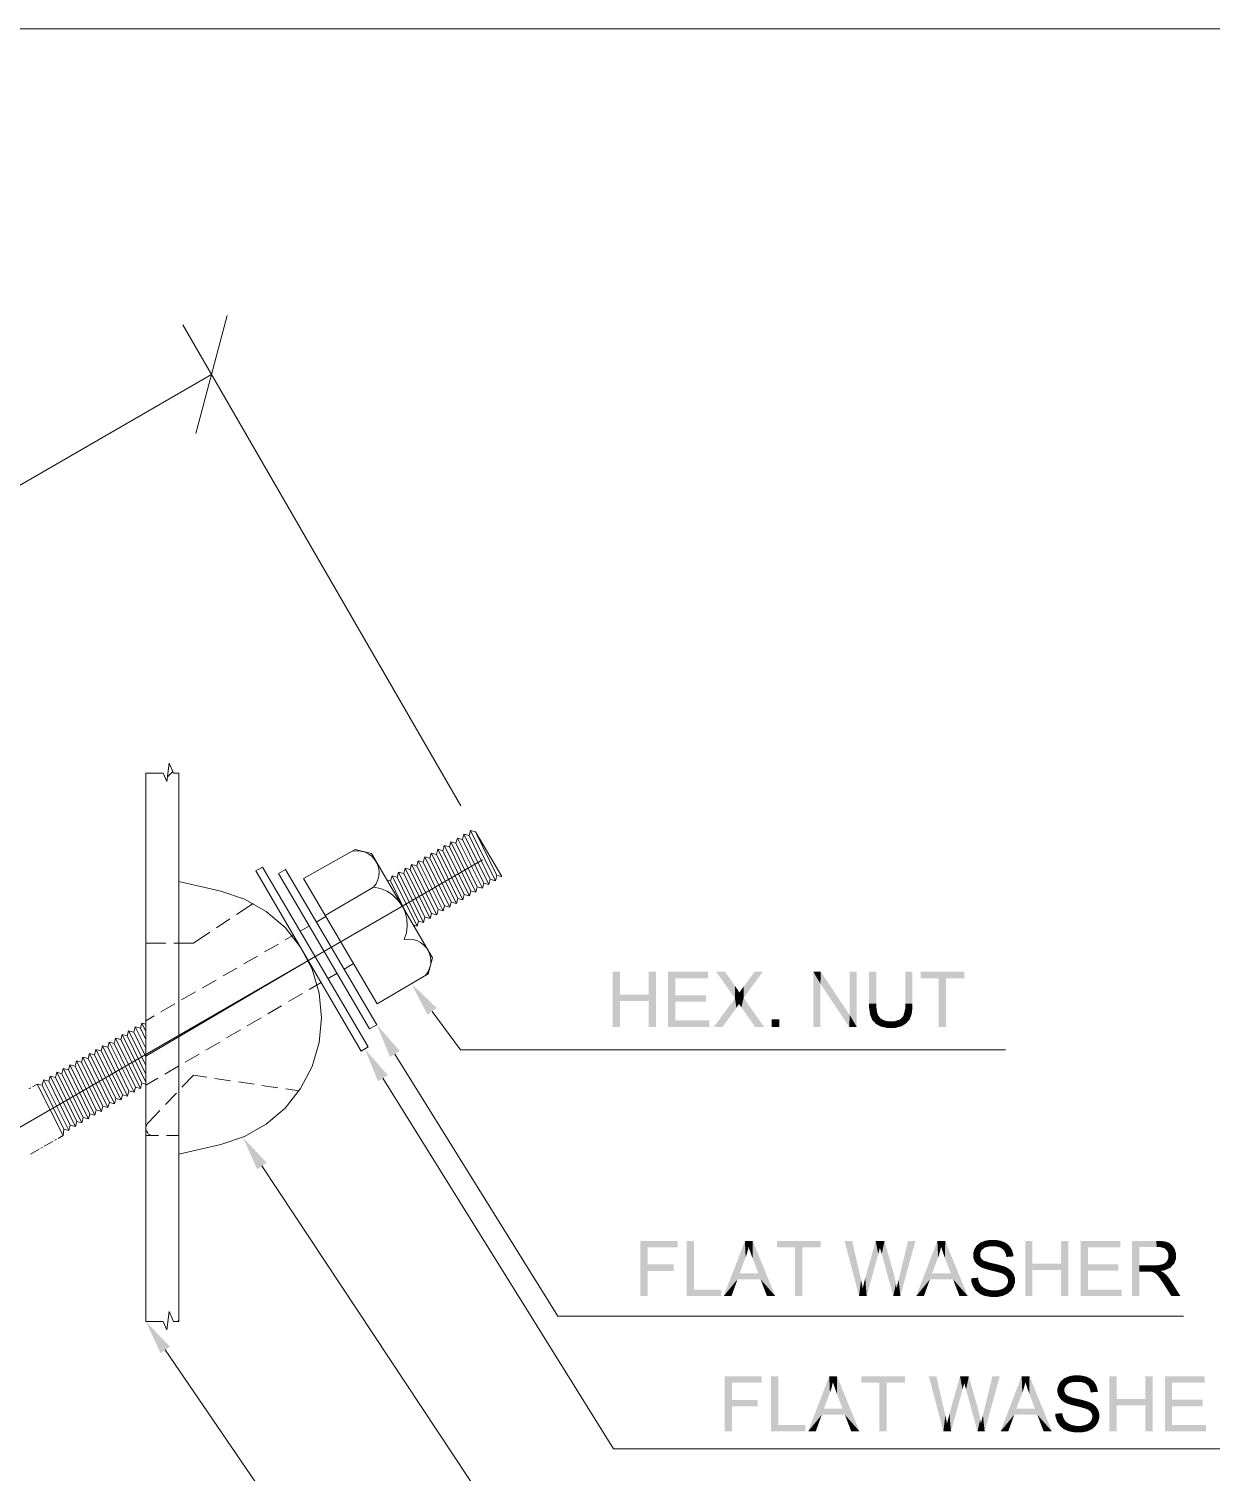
# Model space of a CAD drawing. Header units: millimetres. Extents: x 2 to 579, y 1 to 405.
# Drawn here: x 190.09 to 208.62, y 132.56 to 155.17 of the extents above; entities that cross this region are included whole.
import ezdxf

# ---------------------------------------------------------------- set-up
doc = ezdxf.new("R2010")
doc.units = ezdxf.units.MM
doc.linetypes.add('XKITLINE00', pattern=[0])
doc.layers.add('LinkedObject', color=7, linetype='Continuous', lineweight=0)

# ---------------------------------------------------------------- blocks, each defined once
blk = doc.blocks.new('*A4')
at = {"layer": 'LinkedObject'}
for color, points in [(7, [(199.352, 140.043), (199.238, 139.535), (199.238, 140.399)]), (7, [(199.352, 140.043), (199.238, 140.399), (199.352, 140.399)]), (7, [(199.915, 140.399), (199.801, 140.043), (199.801, 140.399)]), (7, [(199.801, 139.941), (199.801, 140.043), (199.915, 140.399)]), (7, [(199.801, 139.941), (199.915, 140.399), (199.915, 139.535)]), (7, [(200.221, 140.032), (200.107, 139.535), (200.107, 140.399)]), (7, [(200.221, 140.032), (200.107, 140.399), (200.221, 140.297)]), (7, [(200.732, 140.297), (200.107, 140.399), (200.732, 140.399)]), (7, [(200.221, 140.297), (200.107, 140.399), (200.732, 140.297)]), (7, [(200.999, 140.399), (201.155, 139.982), (200.861, 140.399)]), (7, [(201.156, 140.178), (201.155, 139.982), (200.999, 140.399)]), (7, [(201.29, 139.988), (201.292, 140.169), (201.59, 140.399)]), (7, [(201.59, 140.399), (201.292, 140.169), (201.465, 140.399)]), (7, [(202.383, 140.399), (202.493, 140.213), (202.383, 139.535)]), (7, [(202.493, 140.213), (202.383, 140.399), (202.5, 140.399)]), (7, [(202.493, 140.213), (202.5, 140.399), (202.945, 139.535)]), (7, [(202.945, 139.535), (202.5, 140.399), (202.953, 139.72)]), (7, [(203.063, 140.399), (202.953, 139.72), (202.953, 140.399)]), (7, [(203.063, 139.535), (202.953, 139.72), (203.063, 140.399)]), (7, [(203.371, 140.399), (203.257, 139.899), (203.257, 140.399)]), (7, [(203.371, 139.9), (203.257, 139.899), (203.371, 140.399)]), (7, [(203.936, 140.399), (203.822, 139.9), (203.822, 140.399)]), (7, [(203.936, 139.899), (203.822, 139.9), (203.936, 140.399)]), (7, [(204.062, 140.399), (204.346, 140.297), (204.062, 140.297)]), (7, [(204.46, 140.297), (204.346, 140.297), (204.062, 140.399)]), (7, [(204.46, 140.297), (204.062, 140.399), (204.746, 140.399)]), (7, [(204.46, 140.297), (204.746, 140.399), (204.746, 140.297)]), (6, [(196.481, 139.833), (196.336, 139.725), (196.086, 140.212)]), (7, [(201.18, 140.143), (201.155, 139.982), (201.156, 140.178)]), (7, [(201.292, 140.169), (201.29, 139.988), (201.272, 140.143)]), (7, [(202.383, 139.535), (202.493, 140.213), (202.493, 139.535)]), (7, [(204.346, 139.535), (204.46, 140.297), (204.46, 139.535)]), (7, [(204.346, 140.297), (204.46, 140.297), (204.346, 139.535)]), (7, [(199.352, 139.941), (199.238, 139.535), (199.352, 140.043)]), (7, [(199.238, 139.535), (199.352, 139.941), (199.352, 139.535)]), (7, [(199.352, 140.043), (199.801, 139.941), (199.352, 139.941)]), (7, [(199.801, 140.043), (199.801, 139.941), (199.352, 140.043)]), (7, [(199.801, 139.941), (199.915, 139.535), (199.801, 139.535)]), (7, [(200.221, 139.93), (200.107, 139.535), (200.221, 140.032)]), (7, [(200.7, 139.93), (200.221, 140.032), (200.7, 140.032)]), (7, [(200.221, 139.93), (200.221, 140.032), (200.7, 139.93)]), (7, [(201.155, 139.982), (201.178, 139.834), (200.822, 139.535)]), (7, [(201.214, 140.09), (201.155, 139.982), (201.18, 140.143)]), (7, [(201.224, 140.072), (201.155, 139.982), (201.214, 140.09)]), (7, [(201.155, 139.982), (201.224, 140.072), (201.29, 139.988)]), (7, [(201.29, 139.988), (201.219, 139.896), (201.155, 139.982)]), (7, [(201.178, 139.834), (201.155, 139.982), (201.184, 139.843)]), (7, [(201.184, 139.843), (201.155, 139.982), (201.204, 139.874)]), (7, [(201.204, 139.874), (201.155, 139.982), (201.219, 139.896)]), (7, [(201.219, 139.896), (201.29, 139.988), (201.227, 139.882)]), (7, [(201.238, 140.095), (201.29, 139.988), (201.224, 140.072)]), (7, [(201.227, 139.882), (201.29, 139.988), (201.245, 139.856)]), (7, [(201.272, 140.143), (201.29, 139.988), (201.238, 140.095)]), (7, [(201.245, 139.856), (201.29, 139.988), (201.254, 139.842)]), (7, [(201.254, 139.842), (201.29, 139.988), (201.472, 139.535)]), (7, [(201.472, 139.535), (201.29, 139.988), (201.613, 139.535)]), (7, [(200.221, 139.636), (200.107, 139.535), (200.221, 139.93)]), (7, [(200.822, 139.535), (201.178, 139.834), (200.959, 139.535)]), (7, [(202.953, 139.72), (203.063, 139.535), (202.945, 139.535)]), (7, [(203.371, 139.9), (203.257, 139.831), (203.257, 139.899)]), (7, [(203.371, 139.843), (203.257, 139.831), (203.371, 139.9)]), (7, [(203.371, 139.843), (203.29, 139.683), (203.257, 139.831)]), (7, [(203.257, 139.831), (203.29, 139.683), (203.274, 139.722)]), (7, [(203.382, 139.76), (203.29, 139.683), (203.371, 139.843)]), (7, [(203.29, 139.683), (203.382, 139.76), (203.392, 139.734)]), (7, [(203.403, 139.707), (203.29, 139.683), (203.392, 139.734)]), (7, [(203.403, 139.707), (203.4, 139.562), (203.29, 139.683)]), (7, [(203.439, 139.666), (203.4, 139.562), (203.403, 139.707)]), (7, [(203.907, 139.693), (203.769, 139.68), (203.795, 139.708)]), (7, [(203.795, 139.708), (203.936, 139.899), (203.907, 139.693)]), (7, [(203.822, 139.818), (203.936, 139.899), (203.795, 139.708)]), (7, [(203.936, 139.899), (203.822, 139.818), (203.822, 139.9)]), (7, [(203.907, 139.693), (203.936, 139.899), (203.922, 139.731)]), (7, [(203.922, 139.731), (203.936, 139.899), (203.936, 139.834)]), (6, [(195.903, 139.159), (195.75, 139.064), (195.541, 139.57)]), (7, [(200.107, 139.535), (200.221, 139.636), (200.752, 139.535)]), (7, [(200.752, 139.535), (200.221, 139.636), (200.752, 139.636)]), (7, [(201.851, 139.656), (201.73, 139.535), (201.73, 139.656)]), (7, [(201.851, 139.535), (201.73, 139.535), (201.851, 139.656)]), (7, [(203.29, 139.683), (203.4, 139.562), (203.307, 139.643)]), (7, [(203.307, 139.643), (203.4, 139.562), (203.362, 139.583)]), (7, [(203.4, 139.562), (203.439, 139.666), (203.464, 139.652)]), (7, [(203.49, 139.637), (203.4, 139.562), (203.464, 139.652)]), (7, [(203.49, 139.637), (203.599, 139.52), (203.4, 139.562)]), (7, [(203.4, 139.562), (203.599, 139.52), (203.439, 139.541)]), (7, [(203.439, 139.541), (203.599, 139.52), (203.538, 139.52)]), (7, [(203.552, 139.623), (203.599, 139.52), (203.49, 139.637)]), (7, [(203.599, 139.52), (203.552, 139.623), (203.589, 139.623)]), (7, [(203.652, 139.623), (203.599, 139.52), (203.589, 139.623)]), (7, [(203.599, 139.52), (203.652, 139.623), (203.661, 139.52)]), (7, [(203.8, 139.568), (203.652, 139.623), (203.742, 139.651)]), (7, [(203.762, 139.544), (203.652, 139.623), (203.8, 139.568)]), (7, [(203.661, 139.52), (203.652, 139.623), (203.762, 139.544)]), (7, [(203.769, 139.68), (203.839, 139.592), (203.742, 139.651)]), (7, [(203.742, 139.651), (203.839, 139.592), (203.8, 139.568)]), (7, [(203.892, 139.654), (203.769, 139.68), (203.907, 139.693)]), (7, [(203.839, 139.592), (203.769, 139.68), (203.892, 139.654)]), (6, [(195.715, 138.78), (195.562, 138.685), (195.354, 139.191)]), (6, [(193.817, 137.407), (193.667, 137.307), (193.444, 137.807)]), (7, [(199.787, 135.815), (199.673, 135.32), (199.673, 136.184)]), (7, [(199.787, 135.815), (199.673, 136.184), (199.787, 136.083)]), (7, [(200.255, 136.083), (199.673, 136.184), (200.255, 136.184)]), (7, [(199.787, 136.083), (199.673, 136.184), (200.255, 136.083)]), (7, [(200.512, 136.184), (200.398, 135.32), (200.398, 136.184)]), (7, [(200.512, 135.422), (200.398, 135.32), (200.512, 136.184)]), (7, [(201.311, 136.184), (201.322, 135.928), (200.979, 135.32)]), (7, [(201.322, 135.928), (201.311, 136.184), (201.337, 135.969)]), (7, [(201.337, 135.969), (201.311, 136.184), (201.36, 136.052)]), (7, [(201.36, 136.052), (201.311, 136.184), (201.369, 136.094)]), (7, [(201.434, 136.184), (201.369, 136.094), (201.311, 136.184)]), (7, [(201.369, 136.094), (201.434, 136.184), (201.379, 136.058)]), (7, [(201.379, 136.058), (201.434, 136.184), (201.41, 135.969)]), (7, [(201.41, 135.969), (201.434, 136.184), (201.43, 135.914)]), (7, [(201.43, 135.914), (201.434, 136.184), (201.521, 135.676)]), (7, [(201.521, 135.676), (201.434, 136.184), (201.556, 135.582)]), (7, [(201.556, 135.582), (201.434, 136.184), (201.786, 135.32)]), (7, [(201.814, 136.184), (202.098, 136.083), (201.814, 136.083)]), (7, [(202.212, 136.083), (202.098, 136.083), (201.814, 136.184)]), (7, [(202.212, 136.083), (201.814, 136.184), (202.498, 136.184)]), (7, [(202.212, 136.083), (202.498, 136.184), (202.498, 136.083)]), (7, [(202.99, 136.184), (203.099, 135.32), (202.872, 136.184)]), (7, [(203.121, 135.618), (203.099, 135.32), (202.99, 136.184)]), (7, [(203.36, 136.184), (203.4, 135.979), (203.196, 135.601)]), (7, [(203.4, 135.979), (203.36, 136.184), (203.406, 135.999)]), (7, [(203.406, 135.999), (203.36, 136.184), (203.419, 136.05)]), (7, [(203.419, 136.05), (203.36, 136.184), (203.426, 136.08)]), (7, [(203.498, 136.184), (203.426, 136.08), (203.36, 136.184)]), (7, [(203.426, 136.08), (203.498, 136.184), (203.428, 136.071)]), (7, [(203.428, 136.071), (203.498, 136.184), (203.442, 136.02)]), (7, [(203.442, 136.02), (203.498, 136.184), (203.454, 135.979)]), (7, [(203.454, 135.979), (203.498, 136.184), (203.621, 135.747)]), (7, [(203.982, 136.184), (203.732, 135.629), (203.867, 136.184)]), (7, [(203.746, 135.32), (203.732, 135.629), (203.982, 136.184)]), (7, [(204.326, 136.184), (204.338, 135.928), (203.995, 135.32)]), (7, [(204.338, 135.928), (204.326, 136.184), (204.353, 135.969)]), (7, [(204.353, 135.969), (204.326, 136.184), (204.376, 136.052)]), (7, [(204.376, 136.052), (204.326, 136.184), (204.384, 136.094)]), (7, [(204.449, 136.184), (204.384, 136.094), (204.326, 136.184)]), (7, [(204.384, 136.094), (204.449, 136.184), (204.395, 136.058)]), (7, [(204.395, 136.058), (204.449, 136.184), (204.425, 135.969)]), (7, [(204.425, 135.969), (204.449, 136.184), (204.446, 135.914)]), (7, [(204.446, 135.914), (204.449, 136.184), (204.536, 135.676)]), (7, [(204.536, 135.676), (204.449, 136.184), (204.572, 135.582)]), (7, [(204.572, 135.582), (204.449, 136.184), (204.802, 135.32)]), (7, [(204.943, 136.112), (205.045, 136.06), (204.925, 136.083)]), (7, [(204.997, 136.155), (205.045, 136.06), (204.943, 136.112)]), (7, [(205.069, 136.079), (204.997, 136.155), (205.033, 136.17)]), (7, [(205.045, 136.06), (204.997, 136.155), (205.069, 136.079)]), (7, [(205.069, 136.184), (205.144, 136.098), (205.033, 136.17)]), (7, [(205.033, 136.17), (205.144, 136.098), (205.069, 136.079)]), (7, [(205.148, 136.199), (205.144, 136.098), (205.069, 136.184)]), (7, [(205.191, 136.199), (205.144, 136.098), (205.148, 136.199)]), (7, [(205.144, 136.098), (205.191, 136.199), (205.196, 136.098)]), (7, [(205.191, 136.199), (205.246, 136.098), (205.196, 136.098)]), (7, [(205.324, 136.184), (205.191, 136.199), (205.239, 136.199)]), (7, [(205.361, 136.168), (205.191, 136.199), (205.324, 136.184)]), (7, [(205.321, 136.077), (205.191, 136.199), (205.361, 136.168)]), (7, [(205.246, 136.098), (205.191, 136.199), (205.321, 136.077)]), (7, [(205.361, 136.168), (205.346, 136.056), (205.321, 136.077)]), (7, [(205.397, 136.153), (205.346, 136.056), (205.361, 136.168)]), (7, [(205.346, 136.056), (205.397, 136.153), (205.372, 136.035)]), (7, [(205.372, 136.035), (205.397, 136.153), (205.473, 136.077)]), (7, [(205.473, 136.077), (205.397, 136.153), (205.454, 136.107)]), (7, [(205.816, 135.829), (205.702, 135.32), (205.702, 136.184)]), (7, [(205.816, 135.829), (205.702, 136.184), (205.816, 136.184)]), (7, [(206.379, 136.184), (206.265, 135.829), (206.265, 136.184)]), (7, [(206.265, 135.727), (206.265, 135.829), (206.379, 136.184)]), (7, [(206.265, 135.727), (206.379, 136.184), (206.379, 135.32)]), (7, [(206.685, 135.818), (206.571, 135.32), (206.571, 136.184)]), (7, [(206.685, 135.818), (206.571, 136.184), (206.685, 136.083)]), (7, [(207.195, 136.083), (206.571, 136.184), (207.195, 136.184)]), (7, [(206.685, 136.083), (206.571, 136.184), (207.195, 136.083)]), (7, [(207.489, 135.803), (207.375, 135.32), (207.375, 136.184)]), (7, [(207.375, 136.184), (207.489, 136.089), (207.489, 135.803)]), (7, [(207.762, 136.089), (207.375, 136.184), (207.757, 136.184)]), (7, [(207.489, 136.089), (207.375, 136.184), (207.762, 136.089)]), (7, [(207.757, 136.184), (207.81, 136.089), (207.762, 136.089)]), (7, [(207.903, 136.173), (207.757, 136.184), (207.815, 136.184)]), (7, [(207.933, 136.161), (207.757, 136.184), (207.903, 136.173)]), (7, [(207.88, 136.07), (207.757, 136.184), (207.933, 136.161)]), (7, [(207.81, 136.089), (207.757, 136.184), (207.88, 136.07)]), (7, [(207.933, 136.161), (207.903, 136.05), (207.88, 136.07)]), (7, [(207.963, 136.15), (207.903, 136.05), (207.933, 136.161)]), (7, [(207.903, 136.05), (207.963, 136.15), (207.925, 136.03)]), (7, [(207.925, 136.03), (207.963, 136.15), (208.029, 136.079)]), (7, [(208.029, 136.079), (207.963, 136.15), (208.011, 136.108)]), (7, [(200.979, 135.32), (201.322, 135.928), (201.227, 135.676)]), (7, [(202.098, 135.32), (202.212, 136.083), (202.212, 135.32)]), (7, [(202.098, 136.083), (202.212, 136.083), (202.098, 135.32)]), (7, [(203.196, 135.601), (203.4, 135.979), (203.218, 135.32)]), (7, [(203.621, 135.747), (203.635, 135.32), (203.454, 135.979)]), (7, [(203.995, 135.32), (204.338, 135.928), (204.243, 135.676)]), (7, [(204.925, 136.083), (204.888, 135.961), (204.906, 136.055)]), (7, [(205.021, 136.041), (204.888, 135.961), (204.925, 136.083)]), (7, [(204.906, 136.055), (204.888, 135.961), (204.888, 135.994)]), (7, [(204.997, 135.995), (204.888, 135.961), (205.021, 136.041)]), (7, [(204.888, 135.961), (204.997, 135.995), (204.997, 135.968)]), (7, [(204.997, 135.945), (204.888, 135.961), (204.997, 135.968)]), (7, [(204.888, 135.961), (204.997, 135.945), (204.888, 135.931)]), (7, [(204.888, 135.931), (204.997, 135.945), (204.903, 135.877)]), (7, [(204.903, 135.877), (204.997, 135.945), (204.918, 135.853)]), (7, [(204.918, 135.853), (204.997, 135.945), (205.014, 135.907)]), (7, [(205.014, 135.907), (204.979, 135.789), (204.918, 135.853)]), (7, [(204.925, 136.083), (205.045, 136.06), (205.021, 136.041)]), (7, [(205.031, 135.892), (204.979, 135.789), (205.014, 135.907)]), (7, [(204.979, 135.789), (205.031, 135.892), (205.01, 135.773)]), (7, [(205.01, 135.773), (205.031, 135.892), (205.047, 135.877)]), (7, [(205.01, 135.773), (205.047, 135.877), (205.034, 135.76)]), (7, [(205.034, 135.76), (205.047, 135.877), (205.117, 135.733)]), (7, [(205.117, 135.733), (205.047, 135.877), (205.134, 135.846)]), (7, [(205.473, 136.077), (205.402, 135.973), (205.372, 136.035)]), (7, [(205.493, 136.047), (205.402, 135.973), (205.473, 136.077)]), (7, [(205.514, 135.979), (205.402, 135.973), (205.493, 136.047)]), (7, [(205.516, 135.941), (205.402, 135.973), (205.514, 135.979)]), (7, [(205.402, 135.973), (205.516, 135.941), (205.406, 135.932)]), (7, [(207.924, 135.872), (208.005, 135.794), (207.913, 135.854)]), (7, [(207.936, 135.889), (208.005, 135.794), (207.924, 135.872)]), (7, [(208.029, 136.079), (207.947, 135.98), (207.925, 136.03)]), (7, [(207.936, 135.889), (208.065, 135.949), (208.005, 135.794)]), (7, [(207.947, 135.928), (208.065, 135.949), (207.936, 135.889)]), (7, [(208.047, 136.05), (207.947, 135.98), (208.029, 136.079)]), (7, [(208.065, 135.984), (207.947, 135.98), (208.047, 136.05)]), (7, [(208.065, 135.949), (207.947, 135.98), (208.065, 135.984)]), (7, [(207.947, 135.98), (208.065, 135.949), (207.947, 135.949)]), (7, [(208.065, 135.949), (207.947, 135.928), (207.947, 135.949)]), (7, [(208.005, 135.794), (208.065, 135.949), (208.035, 135.825)]), (7, [(208.035, 135.825), (208.065, 135.949), (208.065, 135.903)]), (7, [(199.787, 135.713), (199.673, 135.32), (199.787, 135.815)]), (7, [(199.673, 135.32), (199.787, 135.713), (199.787, 135.32)]), (7, [(200.192, 135.713), (199.787, 135.815), (200.192, 135.815)]), (7, [(199.787, 135.713), (199.787, 135.815), (200.192, 135.713)]), (7, [(201.195, 135.582), (200.979, 135.32), (201.227, 135.676)]), (7, [(201.227, 135.676), (201.556, 135.582), (201.195, 135.582)]), (7, [(201.521, 135.676), (201.556, 135.582), (201.227, 135.676)]), (7, [(203.644, 135.665), (203.635, 135.32), (203.621, 135.747)]), (7, [(203.678, 135.513), (203.635, 135.32), (203.644, 135.665)]), (7, [(204.21, 135.582), (203.995, 135.32), (204.243, 135.676)]), (7, [(204.243, 135.676), (204.572, 135.582), (204.21, 135.582)]), (7, [(204.536, 135.676), (204.572, 135.582), (204.243, 135.676)]), (7, [(204.918, 135.853), (204.979, 135.789), (204.933, 135.829)]), (7, [(205.117, 135.733), (205.134, 135.846), (205.176, 135.719)]), (7, [(205.176, 135.719), (205.134, 135.846), (205.203, 135.83)]), (7, [(205.176, 135.719), (205.203, 135.83), (205.236, 135.704)]), (7, [(205.236, 135.704), (205.203, 135.83), (205.273, 135.814)]), (7, [(205.236, 135.704), (205.273, 135.814), (205.313, 135.683)]), (7, [(205.313, 135.683), (205.273, 135.814), (205.33, 135.677)]), (7, [(205.33, 135.677), (205.273, 135.814), (205.357, 135.666)]), (7, [(205.368, 135.787), (205.357, 135.666), (205.273, 135.814)]), (7, [(205.394, 135.775), (205.357, 135.666), (205.368, 135.787)]), (7, [(205.357, 135.666), (205.394, 135.775), (205.396, 135.641)]), (7, [(205.396, 135.641), (205.394, 135.775), (205.432, 135.758)]), (7, [(205.396, 135.641), (205.432, 135.758), (205.408, 135.626)]), (7, [(205.408, 135.626), (205.432, 135.758), (205.42, 135.61)]), (7, [(205.432, 135.758), (205.506, 135.687), (205.42, 135.61)]), (7, [(205.42, 135.61), (205.506, 135.687), (205.432, 135.575)]), (7, [(205.506, 135.687), (205.432, 135.758), (205.488, 135.714)]), (7, [(205.432, 135.575), (205.506, 135.687), (205.524, 135.66)]), (7, [(205.432, 135.575), (205.524, 135.66), (205.432, 135.555)]), (7, [(205.432, 135.555), (205.524, 135.66), (205.432, 135.535)]), (7, [(205.524, 135.66), (205.542, 135.564), (205.432, 135.535)]), (7, [(205.542, 135.564), (205.524, 135.66), (205.542, 135.599)]), (7, [(205.816, 135.727), (205.702, 135.32), (205.816, 135.829)]), (7, [(205.702, 135.32), (205.816, 135.727), (205.816, 135.32)]), (7, [(205.816, 135.829), (206.265, 135.727), (205.816, 135.727)]), (7, [(206.265, 135.829), (206.265, 135.727), (205.816, 135.829)]), (7, [(206.265, 135.727), (206.379, 135.32), (206.265, 135.32)]), (7, [(206.685, 135.716), (206.571, 135.32), (206.685, 135.818)]), (7, [(206.685, 135.422), (206.571, 135.32), (206.685, 135.716)]), (7, [(207.163, 135.716), (206.685, 135.818), (207.163, 135.818)]), (7, [(206.685, 135.716), (206.685, 135.818), (207.163, 135.716)]), (7, [(207.489, 135.803), (207.489, 135.704), (207.375, 135.32)]), (7, [(207.375, 135.32), (207.489, 135.704), (207.489, 135.32)]), (7, [(207.622, 135.704), (207.489, 135.803), (207.735, 135.803)]), (7, [(207.489, 135.704), (207.489, 135.803), (207.622, 135.704)]), (7, [(207.622, 135.704), (207.735, 135.803), (207.644, 135.704)]), (7, [(207.644, 135.704), (207.735, 135.803), (207.675, 135.702)]), (7, [(207.675, 135.702), (207.735, 135.803), (207.685, 135.7)]), (7, [(207.685, 135.7), (207.735, 135.803), (207.698, 135.697)]), (7, [(207.698, 135.697), (207.735, 135.803), (207.724, 135.685)]), (7, [(207.724, 135.685), (207.735, 135.803), (207.774, 135.803)]), (7, [(207.724, 135.685), (207.774, 135.803), (207.737, 135.677)]), (7, [(207.774, 135.803), (207.822, 135.714), (207.737, 135.677)]), (7, [(207.737, 135.677), (207.822, 135.714), (207.75, 135.669)]), (7, [(207.822, 135.714), (207.779, 135.64), (207.75, 135.669)]), (7, [(207.835, 135.812), (207.822, 135.714), (207.774, 135.803)]), (7, [(207.844, 135.703), (207.779, 135.64), (207.822, 135.714)]), (7, [(207.779, 135.64), (207.844, 135.703), (207.795, 135.619)]), (7, [(207.795, 135.619), (207.844, 135.703), (207.811, 135.599)]), (7, [(207.811, 135.599), (207.844, 135.703), (207.89, 135.671)]), (7, [(207.89, 135.671), (207.853, 135.539), (207.811, 135.599)]), (7, [(207.822, 135.714), (207.835, 135.812), (207.884, 135.722)]), (7, [(207.857, 135.82), (208.005, 135.794), (207.835, 135.812)]), (7, [(207.975, 135.762), (207.835, 135.812), (208.005, 135.794)]), (7, [(207.884, 135.722), (207.835, 135.812), (207.975, 135.762)]), (7, [(207.89, 135.671), (207.844, 135.703), (207.879, 135.681)]), (7, [(207.916, 135.648), (207.853, 135.539), (207.89, 135.671)]), (7, [(207.963, 135.59), (207.853, 135.539), (207.916, 135.648)]), (7, [(207.879, 135.828), (208.005, 135.794), (207.857, 135.82)]), (7, [(208.005, 135.794), (207.879, 135.828), (207.913, 135.854)]), (7, [(200.398, 135.32), (200.512, 135.422), (200.937, 135.32)]), (7, [(200.937, 135.32), (200.512, 135.422), (200.937, 135.422)]), (7, [(200.979, 135.32), (201.195, 135.582), (201.1, 135.32)]), (7, [(201.556, 135.582), (201.786, 135.32), (201.656, 135.32)]), (7, [(203.131, 135.573), (203.099, 135.32), (203.121, 135.618)]), (7, [(203.149, 135.485), (203.099, 135.32), (203.131, 135.573)]), (7, [(203.157, 135.441), (203.099, 135.32), (203.149, 135.485)]), (7, [(203.157, 135.441), (203.218, 135.32), (203.099, 135.32)]), (7, [(203.173, 135.51), (203.218, 135.32), (203.157, 135.441)]), (7, [(203.193, 135.59), (203.218, 135.32), (203.173, 135.51)]), (7, [(203.196, 135.601), (203.218, 135.32), (203.193, 135.59)]), (7, [(203.689, 135.441), (203.635, 135.32), (203.678, 135.513)]), (7, [(203.689, 135.441), (203.746, 135.32), (203.635, 135.32)]), (7, [(203.697, 135.482), (203.746, 135.32), (203.689, 135.441)]), (7, [(203.719, 135.576), (203.746, 135.32), (203.697, 135.482)]), (7, [(203.732, 135.629), (203.746, 135.32), (203.719, 135.576)]), (7, [(203.995, 135.32), (204.21, 135.582), (204.115, 135.32)]), (7, [(204.572, 135.582), (204.802, 135.32), (204.672, 135.32)]), (7, [(204.968, 135.575), (204.856, 135.598), (204.964, 135.607)]), (7, [(204.856, 135.598), (204.903, 135.443), (204.857, 135.555)]), (7, [(204.968, 135.575), (204.903, 135.443), (204.856, 135.598)]), (7, [(204.857, 135.555), (204.903, 135.443), (204.881, 135.477)]), (7, [(204.985, 135.522), (204.903, 135.443), (204.968, 135.575)]), (7, [(204.903, 135.443), (204.985, 135.522), (204.926, 135.408)]), (7, [(204.926, 135.408), (204.985, 135.522), (204.988, 135.357)]), (7, [(204.999, 135.501), (204.988, 135.357), (204.985, 135.522)]), (7, [(205.013, 135.48), (204.988, 135.357), (204.999, 135.501)]), (7, [(205.013, 135.48), (205.027, 135.34), (204.988, 135.357)]), (7, [(205.057, 135.446), (205.027, 135.34), (205.013, 135.48)]), (7, [(205.027, 135.34), (205.057, 135.446), (205.067, 135.323)]), (7, [(205.086, 135.433), (205.067, 135.323), (205.057, 135.446)]), (7, [(205.115, 135.421), (205.067, 135.323), (205.086, 135.433)]), (7, [(205.115, 135.421), (205.165, 135.306), (205.067, 135.323)]), (7, [(205.181, 135.408), (205.165, 135.306), (205.115, 135.421)]), (7, [(205.308, 135.418), (205.389, 135.34), (205.251, 135.408)]), (7, [(205.333, 135.427), (205.483, 135.404), (205.308, 135.418)]), (7, [(205.426, 135.357), (205.308, 135.418), (205.483, 135.404)]), (7, [(205.389, 135.34), (205.308, 135.418), (205.426, 135.357)]), (7, [(205.358, 135.437), (205.483, 135.404), (205.333, 135.427)]), (7, [(205.395, 135.464), (205.502, 135.434), (205.358, 135.437)]), (7, [(205.358, 135.437), (205.502, 135.434), (205.483, 135.404)]), (7, [(205.408, 135.481), (205.522, 135.465), (205.395, 135.464)]), (7, [(205.502, 135.434), (205.395, 135.464), (205.522, 135.465)]), (7, [(205.42, 135.498), (205.522, 135.465), (205.408, 135.481)]), (7, [(205.42, 135.498), (205.542, 135.564), (205.522, 135.465)]), (7, [(205.432, 135.535), (205.542, 135.564), (205.42, 135.498)]), (7, [(205.522, 135.465), (205.542, 135.564), (205.542, 135.53)]), (7, [(206.571, 135.32), (206.685, 135.422), (207.215, 135.32)]), (7, [(207.215, 135.32), (206.685, 135.422), (207.215, 135.422)]), (7, [(207.853, 135.539), (207.963, 135.59), (207.878, 135.5)]), (7, [(207.878, 135.5), (207.963, 135.59), (207.985, 135.556)]), (7, [(207.878, 135.5), (207.985, 135.556), (207.992, 135.32)]), (7, [(207.992, 135.32), (207.985, 135.556), (208.134, 135.32)]), (7, [(205.181, 135.408), (205.223, 135.306), (205.165, 135.306)]), (7, [(205.218, 135.408), (205.223, 135.306), (205.181, 135.408)]), (7, [(205.218, 135.408), (205.269, 135.306), (205.223, 135.306)]), (7, [(205.251, 135.408), (205.269, 135.306), (205.218, 135.408)]), (7, [(205.251, 135.408), (205.389, 135.34), (205.269, 135.306)]), (7, [(205.269, 135.306), (205.389, 135.34), (205.352, 135.323)]), (6, [(192.303, 134.528), (192.154, 134.426), (191.924, 134.923)]), (7, [(201.107, 133.693), (200.993, 133.199), (200.993, 134.063)]), (7, [(201.107, 133.693), (200.993, 134.063), (201.107, 133.961)]), (7, [(201.575, 133.961), (200.993, 134.063), (201.575, 134.063)]), (7, [(201.107, 133.961), (200.993, 134.063), (201.575, 133.961)]), (7, [(201.833, 134.063), (201.719, 133.199), (201.719, 134.063)]), (7, [(201.833, 133.301), (201.719, 133.199), (201.833, 134.063)]), (7, [(202.632, 134.063), (202.643, 133.807), (202.3, 133.199)]), (7, [(202.643, 133.807), (202.632, 134.063), (202.658, 133.848)]), (7, [(202.658, 133.848), (202.632, 134.063), (202.681, 133.931)]), (7, [(202.681, 133.931), (202.632, 134.063), (202.69, 133.972)]), (7, [(202.755, 134.063), (202.69, 133.972), (202.632, 134.063)]), (7, [(202.69, 133.972), (202.755, 134.063), (202.7, 133.937)]), (7, [(202.7, 133.937), (202.755, 134.063), (202.731, 133.847)]), (7, [(202.731, 133.847), (202.755, 134.063), (202.751, 133.792)]), (7, [(202.751, 133.792), (202.755, 134.063), (202.841, 133.554)]), (7, [(202.841, 133.554), (202.755, 134.063), (202.877, 133.461)]), (7, [(202.877, 133.461), (202.755, 134.063), (203.107, 133.199)]), (7, [(203.134, 134.063), (203.418, 133.961), (203.134, 133.961)]), (7, [(203.532, 133.961), (203.418, 133.961), (203.134, 134.063)]), (7, [(203.532, 133.961), (203.134, 134.063), (203.818, 134.063)]), (7, [(203.532, 133.961), (203.818, 134.063), (203.818, 133.961)]), (7, [(204.31, 134.063), (204.42, 133.199), (204.193, 134.063)]), (7, [(204.441, 133.496), (204.42, 133.199), (204.31, 134.063)]), (7, [(204.681, 134.063), (204.721, 133.857), (204.516, 133.479)]), (7, [(204.721, 133.857), (204.681, 134.063), (204.726, 133.878)]), (7, [(204.726, 133.878), (204.681, 134.063), (204.74, 133.929)]), (7, [(204.74, 133.929), (204.681, 134.063), (204.747, 133.959)]), (7, [(204.819, 134.063), (204.747, 133.959), (204.681, 134.063)]), (7, [(204.747, 133.959), (204.819, 134.063), (204.749, 133.949)]), (7, [(204.749, 133.949), (204.819, 134.063), (204.763, 133.898)]), (7, [(204.763, 133.898), (204.819, 134.063), (204.775, 133.857)]), (7, [(204.775, 133.857), (204.819, 134.063), (204.942, 133.625)]), (7, [(205.303, 134.063), (205.053, 133.507), (205.188, 134.063)]), (7, [(205.067, 133.199), (205.053, 133.507), (205.303, 134.063)]), (7, [(205.647, 134.063), (205.658, 133.807), (205.315, 133.199)]), (7, [(205.658, 133.807), (205.647, 134.063), (205.673, 133.848)]), (7, [(205.673, 133.848), (205.647, 134.063), (205.696, 133.931)]), (7, [(205.696, 133.931), (205.647, 134.063), (205.705, 133.972)]), (7, [(205.77, 134.063), (205.705, 133.972), (205.647, 134.063)]), (7, [(205.705, 133.972), (205.77, 134.063), (205.715, 133.937)]), (7, [(205.715, 133.937), (205.77, 134.063), (205.746, 133.847)]), (7, [(205.746, 133.847), (205.77, 134.063), (205.766, 133.792)]), (7, [(205.766, 133.792), (205.77, 134.063), (205.857, 133.554)]), (7, [(205.857, 133.554), (205.77, 134.063), (205.892, 133.461)]), (7, [(205.892, 133.461), (205.77, 134.063), (206.122, 133.199)]), (7, [(206.389, 134.063), (206.465, 133.976), (206.354, 134.048)]), (7, [(206.468, 134.078), (206.465, 133.976), (206.389, 134.063)]), (7, [(206.512, 134.078), (206.465, 133.976), (206.468, 134.078)]), (7, [(206.465, 133.976), (206.512, 134.078), (206.516, 133.976)]), (7, [(206.512, 134.078), (206.566, 133.976), (206.516, 133.976)]), (7, [(206.645, 134.062), (206.512, 134.078), (206.56, 134.078)]), (7, [(206.681, 134.047), (206.512, 134.078), (206.645, 134.062)]), (7, [(206.641, 133.956), (206.512, 134.078), (206.681, 134.047)]), (7, [(206.566, 133.976), (206.512, 134.078), (206.641, 133.956)]), (7, [(207.136, 133.708), (207.022, 133.199), (207.022, 134.063)]), (7, [(207.136, 133.708), (207.022, 134.063), (207.136, 134.063)]), (7, [(207.7, 134.063), (207.585, 133.708), (207.585, 134.063)]), (7, [(207.585, 133.606), (207.585, 133.708), (207.7, 134.063)]), (7, [(207.585, 133.606), (207.7, 134.063), (207.7, 133.199)]), (7, [(208.005, 133.697), (207.891, 133.199), (207.891, 134.063)]), (7, [(208.005, 133.697), (207.891, 134.063), (208.005, 133.961)]), (7, [(208.516, 133.961), (207.891, 134.063), (208.516, 134.063)]), (7, [(208.005, 133.961), (207.891, 134.063), (208.516, 133.961)]), (7, [(203.418, 133.199), (203.532, 133.961), (203.532, 133.199)]), (7, [(203.418, 133.961), (203.532, 133.961), (203.418, 133.199)]), (7, [(204.516, 133.479), (204.721, 133.857), (204.539, 133.199)]), (7, [(204.942, 133.625), (204.955, 133.199), (204.775, 133.857)]), (7, [(206.245, 133.962), (206.208, 133.839), (206.227, 133.933)]), (7, [(206.342, 133.919), (206.208, 133.839), (206.245, 133.962)]), (7, [(206.227, 133.933), (206.208, 133.839), (206.208, 133.872)]), (7, [(206.318, 133.874), (206.208, 133.839), (206.342, 133.919)]), (7, [(206.208, 133.839), (206.318, 133.874), (206.318, 133.847)]), (7, [(206.318, 133.824), (206.208, 133.839), (206.318, 133.847)]), (7, [(206.208, 133.839), (206.318, 133.824), (206.208, 133.809)]), (7, [(206.264, 133.99), (206.365, 133.938), (206.245, 133.962)]), (7, [(206.245, 133.962), (206.365, 133.938), (206.342, 133.919)]), (7, [(206.318, 134.033), (206.365, 133.938), (206.264, 133.99)]), (7, [(206.389, 133.957), (206.318, 134.033), (206.354, 134.048)]), (7, [(206.365, 133.938), (206.318, 134.033), (206.389, 133.957)]), (7, [(206.354, 134.048), (206.465, 133.976), (206.389, 133.957)]), (7, [(206.681, 134.047), (206.667, 133.935), (206.641, 133.956)]), (7, [(206.718, 134.031), (206.667, 133.935), (206.681, 134.047)]), (7, [(206.667, 133.935), (206.718, 134.031), (206.692, 133.914)]), (7, [(206.692, 133.914), (206.718, 134.031), (206.794, 133.955)]), (7, [(206.794, 133.955), (206.722, 133.852), (206.692, 133.914)]), (7, [(206.794, 133.955), (206.718, 134.031), (206.774, 133.986)]), (7, [(206.814, 133.925), (206.722, 133.852), (206.794, 133.955)]), (7, [(206.835, 133.857), (206.722, 133.852), (206.814, 133.925)]), (7, [(206.836, 133.819), (206.722, 133.852), (206.835, 133.857)]), (7, [(206.722, 133.852), (206.836, 133.819), (206.727, 133.811)]), (7, [(201.107, 133.591), (200.993, 133.199), (201.107, 133.693)]), (7, [(201.512, 133.591), (201.107, 133.693), (201.512, 133.693)]), (7, [(201.107, 133.591), (201.107, 133.693), (201.512, 133.591)]), (7, [(202.3, 133.199), (202.643, 133.807), (202.548, 133.554)]), (7, [(204.965, 133.544), (204.955, 133.199), (204.942, 133.625)]), (7, [(205.315, 133.199), (205.658, 133.807), (205.563, 133.554)]), (7, [(206.208, 133.809), (206.318, 133.824), (206.223, 133.756)]), (7, [(206.223, 133.756), (206.318, 133.824), (206.239, 133.732)]), (7, [(206.239, 133.732), (206.318, 133.824), (206.335, 133.785)]), (7, [(206.335, 133.785), (206.3, 133.667), (206.239, 133.732)]), (7, [(206.239, 133.732), (206.3, 133.667), (206.254, 133.708)]), (7, [(206.352, 133.77), (206.3, 133.667), (206.335, 133.785)]), (7, [(206.3, 133.667), (206.352, 133.77), (206.33, 133.651)]), (7, [(206.33, 133.651), (206.352, 133.77), (206.368, 133.755)]), (7, [(206.33, 133.651), (206.368, 133.755), (206.354, 133.638)]), (7, [(206.354, 133.638), (206.368, 133.755), (206.438, 133.611)]), (7, [(206.438, 133.611), (206.368, 133.755), (206.454, 133.724)]), (7, [(206.438, 133.611), (206.454, 133.724), (206.497, 133.597)]), (7, [(206.497, 133.597), (206.454, 133.724), (206.524, 133.709)]), (7, [(206.497, 133.597), (206.524, 133.709), (206.556, 133.583)]), (7, [(206.556, 133.583), (206.524, 133.709), (206.593, 133.693)]), (7, [(206.556, 133.583), (206.593, 133.693), (206.633, 133.562)]), (7, [(206.633, 133.562), (206.593, 133.693), (206.651, 133.555)]), (7, [(206.651, 133.555), (206.593, 133.693), (206.678, 133.545)]), (7, [(206.689, 133.665), (206.678, 133.545), (206.593, 133.693)]), (7, [(206.715, 133.653), (206.678, 133.545), (206.689, 133.665)]), (7, [(206.678, 133.545), (206.715, 133.653), (206.717, 133.519)]), (7, [(206.717, 133.519), (206.715, 133.653), (206.753, 133.636)]), (7, [(206.717, 133.519), (206.753, 133.636), (206.729, 133.504)]), (7, [(206.729, 133.504), (206.753, 133.636), (206.741, 133.489)]), (7, [(206.753, 133.636), (206.826, 133.565), (206.741, 133.489)]), (7, [(206.826, 133.565), (206.753, 133.636), (206.808, 133.592)]), (7, [(207.136, 133.606), (207.022, 133.199), (207.136, 133.708)]), (7, [(207.022, 133.199), (207.136, 133.606), (207.136, 133.199)]), (7, [(207.136, 133.708), (207.585, 133.606), (207.136, 133.606)]), (7, [(207.585, 133.708), (207.585, 133.606), (207.136, 133.708)]), (7, [(207.585, 133.606), (207.7, 133.199), (207.585, 133.199)]), (7, [(208.005, 133.595), (207.891, 133.199), (208.005, 133.697)]), (7, [(208.484, 133.595), (208.005, 133.697), (208.484, 133.697)]), (7, [(208.005, 133.595), (208.005, 133.697), (208.484, 133.595)]), (7, [(200.993, 133.199), (201.107, 133.591), (201.107, 133.199)]), (7, [(202.515, 133.461), (202.3, 133.199), (202.548, 133.554)]), (7, [(202.3, 133.199), (202.515, 133.461), (202.42, 133.199)]), (7, [(202.548, 133.554), (202.877, 133.461), (202.515, 133.461)]), (7, [(202.841, 133.554), (202.877, 133.461), (202.548, 133.554)]), (7, [(202.877, 133.461), (203.107, 133.199), (202.977, 133.199)]), (7, [(204.452, 133.452), (204.42, 133.199), (204.441, 133.496)]), (7, [(204.47, 133.364), (204.42, 133.199), (204.452, 133.452)]), (7, [(204.494, 133.389), (204.539, 133.199), (204.477, 133.32)]), (7, [(204.514, 133.469), (204.539, 133.199), (204.494, 133.389)]), (7, [(204.516, 133.479), (204.539, 133.199), (204.514, 133.469)]), (7, [(204.999, 133.391), (204.955, 133.199), (204.965, 133.544)]), (7, [(205.009, 133.32), (204.955, 133.199), (204.999, 133.391)]), (7, [(205.04, 133.454), (205.067, 133.199), (205.018, 133.361)]), (7, [(205.053, 133.507), (205.067, 133.199), (205.04, 133.454)]), (7, [(205.531, 133.461), (205.315, 133.199), (205.563, 133.554)]), (7, [(205.315, 133.199), (205.531, 133.461), (205.436, 133.199)]), (7, [(205.563, 133.554), (205.892, 133.461), (205.531, 133.461)]), (7, [(205.857, 133.554), (205.892, 133.461), (205.563, 133.554)]), (7, [(205.892, 133.461), (206.122, 133.199), (205.992, 133.199)]), (7, [(206.288, 133.453), (206.176, 133.476), (206.284, 133.486)]), (7, [(206.176, 133.476), (206.224, 133.321), (206.177, 133.433)]), (7, [(206.288, 133.453), (206.224, 133.321), (206.176, 133.476)]), (7, [(206.177, 133.433), (206.224, 133.321), (206.201, 133.355)]), (7, [(206.306, 133.4), (206.224, 133.321), (206.288, 133.453)]), (7, [(206.224, 133.321), (206.306, 133.4), (206.246, 133.287)]), (7, [(206.246, 133.287), (206.306, 133.4), (206.308, 133.235)]), (7, [(206.32, 133.379), (206.308, 133.235), (206.306, 133.4)]), (7, [(206.334, 133.358), (206.308, 133.235), (206.32, 133.379)]), (7, [(206.74, 133.376), (206.843, 133.343), (206.728, 133.359)]), (7, [(206.74, 133.376), (206.862, 133.443), (206.843, 133.343)]), (7, [(206.753, 133.413), (206.862, 133.443), (206.74, 133.376)]), (7, [(206.741, 133.489), (206.826, 133.565), (206.753, 133.453)]), (7, [(206.753, 133.453), (206.826, 133.565), (206.844, 133.539)]), (7, [(206.753, 133.453), (206.844, 133.539), (206.753, 133.433)]), (7, [(206.753, 133.433), (206.844, 133.539), (206.753, 133.413)]), (7, [(206.844, 133.539), (206.862, 133.443), (206.753, 133.413)]), (7, [(206.843, 133.343), (206.862, 133.443), (206.862, 133.408)]), (7, [(206.862, 133.443), (206.844, 133.539), (206.862, 133.477)]), (7, [(208.005, 133.301), (207.891, 133.199), (208.005, 133.595)]), (7, [(201.719, 133.199), (201.833, 133.301), (202.258, 133.199)]), (7, [(202.258, 133.199), (201.833, 133.301), (202.258, 133.301)]), (7, [(204.477, 133.32), (204.42, 133.199), (204.47, 133.364)]), (7, [(204.477, 133.32), (204.539, 133.199), (204.42, 133.199)]), (7, [(205.009, 133.32), (205.067, 133.199), (204.955, 133.199)]), (7, [(205.018, 133.361), (205.067, 133.199), (205.009, 133.32)]), (7, [(206.334, 133.358), (206.348, 133.218), (206.308, 133.235)]), (7, [(206.377, 133.325), (206.348, 133.218), (206.334, 133.358)]), (7, [(206.348, 133.218), (206.377, 133.325), (206.387, 133.201)]), (7, [(206.407, 133.312), (206.387, 133.201), (206.377, 133.325)]), (7, [(206.436, 133.299), (206.387, 133.201), (206.407, 133.312)]), (7, [(206.436, 133.299), (206.485, 133.184), (206.387, 133.201)]), (7, [(206.502, 133.286), (206.485, 133.184), (206.436, 133.299)]), (7, [(206.502, 133.286), (206.544, 133.184), (206.485, 133.184)]), (7, [(206.539, 133.286), (206.544, 133.184), (206.502, 133.286)]), (7, [(206.539, 133.286), (206.59, 133.184), (206.544, 133.184)]), (7, [(206.571, 133.286), (206.59, 133.184), (206.539, 133.286)]), (7, [(206.629, 133.296), (206.71, 133.218), (206.571, 133.286)]), (7, [(206.571, 133.286), (206.71, 133.218), (206.59, 133.184)]), (7, [(206.59, 133.184), (206.71, 133.218), (206.673, 133.201)]), (7, [(206.654, 133.306), (206.803, 133.282), (206.629, 133.296)]), (7, [(206.747, 133.235), (206.629, 133.296), (206.803, 133.282)]), (7, [(206.71, 133.218), (206.629, 133.296), (206.747, 133.235)]), (7, [(206.679, 133.315), (206.803, 133.282), (206.654, 133.306)]), (7, [(206.716, 133.342), (206.823, 133.313), (206.679, 133.315)]), (7, [(206.679, 133.315), (206.823, 133.313), (206.803, 133.282)]), (7, [(206.728, 133.359), (206.843, 133.343), (206.716, 133.342)]), (7, [(206.823, 133.313), (206.716, 133.342), (206.843, 133.343)]), (7, [(207.891, 133.199), (208.005, 133.301), (208.536, 133.199)]), (7, [(208.536, 133.199), (208.005, 133.301), (208.536, 133.301)])]:
    blk.add_hatch(color=color, dxfattribs=at).paths.add_polyline_path(points, flags=17)
at = {"layer": 'LinkedObject', "color": 2, "linetype": 'XKITLINE00', "lineweight": 0}
for p, q in [((135.694, 155.168), (219.846, 155.168)), ((194.005, 141.938), (194.111, 141.999)), ((194.111, 141.999), (195.541, 139.57)), ((195.431, 139.505), (194.005, 141.938)), ((195.431, 139.505), (195.541, 139.57))]:
    blk.add_line(p, q, dxfattribs=at)
at = {"layer": 'LinkedObject', "color": 6, "linetype": 'XKITLINE00', "lineweight": 0}
for p, q in [((192.707, 148.832), (193.2, 150.677)), ((196.859, 142.997), (192.503, 150.534)), ((151.56, 125.831), (192.953, 149.755)), ((182.377, 133.587), (197.199, 142.153)), ((196.409, 139.779), (196.856, 139.177)), ((195.826, 139.111), (198.379, 135.007)), ((196.856, 139.177), (205.392, 139.177)), ((195.639, 138.733), (199.249, 132.928)), ((193.742, 137.357), (198.308, 130.464)), ((198.379, 135.007), (208.182, 135.007)), ((192.229, 134.477), (196.703, 127.919)), ((199.249, 132.928), (217.349, 132.928))]:
    blk.add_line(p, q, dxfattribs=at)
at = {"layer": 'LinkedObject', "color": 7, "linetype": 'XKITLINE00', "lineweight": 0}
for p, q in [((192.953, 149.755), (192.953, 149.755)), ((192.289, 143.668), (192.255, 143.381)), ((192.359, 143.512), (192.289, 143.668)), ((191.924, 134.923), (191.924, 143.512)), ((191.924, 143.512), (192.198, 143.512)), ((192.255, 143.381), (192.198, 143.512)), ((192.348, 143.535), (192.263, 143.45)), ((192.359, 143.512), (192.442, 143.512)), ((192.442, 143.512), (192.442, 134.923)), ((197.31, 142.217), (197.31, 142.217)), ((192.442, 141.811), (193.1, 141.659)), ((193.47, 141.536), (193.1, 141.659)), ((193.81, 141.344), (193.47, 141.536)), ((194.106, 141.09), (193.81, 141.344)), ((194.349, 140.785), (194.106, 141.09)), ((194.529, 140.439), (194.349, 140.785)), ((194.64, 140.065), (194.529, 140.439)), ((194.677, 139.677), (194.64, 140.065)), ((194.64, 139.289), (194.677, 139.677)), ((194.529, 138.915), (194.64, 139.289)), ((194.349, 138.569), (194.529, 138.915)), ((194.106, 138.264), (194.349, 138.569)), ((193.81, 138.01), (194.106, 138.264)), ((193.47, 137.819), (193.81, 138.01)), ((192.442, 137.543), (193.1, 137.695)), ((193.1, 137.695), (193.47, 137.819))]:
    blk.add_line(p, q, dxfattribs=at)
at = {"layer": 'LinkedObject', "color": 1, "linetype": 'XKITLINE00', "lineweight": 0}
for p, q in [((196.681, 142.354), (196.702, 142.435)), ((197.096, 141.646), (196.702, 142.435)), ((196.702, 142.435), (196.783, 142.414)), ((196.783, 142.414), (196.805, 142.494)), ((196.805, 142.494), (196.886, 142.473)), ((197.198, 141.706), (196.805, 142.494)), ((196.886, 142.473), (196.907, 142.554)), ((196.886, 142.473), (197.219, 141.787)), ((196.907, 142.554), (196.988, 142.532)), ((197.3, 141.766), (196.907, 142.554)), ((196.988, 142.532), (197.009, 142.613)), ((196.988, 142.532), (197.321, 141.847)), ((197.009, 142.613), (197.09, 142.591)), ((197.402, 141.826), (197.009, 142.613)), ((197.09, 142.591), (197.423, 141.907)), ((197.09, 142.591), (197.502, 141.889)), ((196.271, 142.117), (196.293, 142.198)), ((196.685, 141.411), (196.293, 142.198)), ((196.293, 142.198), (196.374, 142.177)), ((196.374, 142.177), (196.395, 142.257)), ((196.395, 142.257), (196.476, 142.236)), ((196.79, 141.467), (196.395, 142.257)), ((196.476, 142.236), (196.497, 142.317)), ((196.476, 142.236), (196.811, 141.548)), ((196.892, 141.527), (196.497, 142.317)), ((196.497, 142.317), (196.578, 142.295)), ((196.578, 142.295), (196.6, 142.376)), ((196.578, 142.295), (196.913, 141.608)), ((196.994, 141.586), (196.6, 142.376)), ((196.6, 142.376), (196.681, 142.354)), ((196.681, 142.354), (197.015, 141.667)), ((196.783, 142.414), (197.117, 141.727)), ((193.645, 141.98), (193.75, 142.04)), ((195.298, 139.158), (193.645, 141.98)), ((193.75, 142.04), (195.409, 139.224)), ((195.964, 141.939), (195.985, 142.02)), ((196.379, 141.231), (195.985, 142.02)), ((195.985, 142.02), (196.067, 141.999)), ((196.067, 141.999), (196.088, 142.079)), ((196.067, 141.999), (196.4, 141.312)), ((196.481, 141.291), (196.088, 142.079)), ((196.088, 142.079), (196.169, 142.058)), ((196.169, 142.058), (196.19, 142.139)), ((196.169, 142.058), (196.502, 141.372)), ((196.583, 141.351), (196.19, 142.139)), ((196.19, 142.139), (196.271, 142.117)), ((196.271, 142.117), (196.604, 141.432)), ((196.374, 142.177), (196.706, 141.492)), ((195.701, 141.836), (195.759, 141.821)), ((195.759, 141.821), (195.781, 141.902)), ((195.759, 141.821), (195.999, 141.328)), ((196.175, 141.112), (195.781, 141.902)), ((195.781, 141.902), (195.862, 141.88)), ((195.862, 141.88), (195.883, 141.961)), ((195.862, 141.88), (196.196, 141.193)), ((196.277, 141.172), (195.883, 141.961)), ((195.883, 141.961), (195.964, 141.939)), ((195.964, 141.939), (196.298, 141.252)), ((197.198, 141.706), (197.219, 141.787)), ((197.219, 141.787), (197.3, 141.766)), ((197.3, 141.766), (197.321, 141.847)), ((197.321, 141.847), (197.402, 141.826)), ((197.402, 141.826), (197.423, 141.907)), ((197.502, 141.889), (197.423, 141.907)), ((196.79, 141.467), (196.811, 141.548)), ((196.811, 141.548), (196.892, 141.527)), ((196.892, 141.527), (196.913, 141.608)), ((196.913, 141.608), (196.994, 141.586)), ((196.994, 141.586), (197.015, 141.667)), ((197.015, 141.667), (197.096, 141.646)), ((197.096, 141.646), (197.117, 141.727)), ((197.117, 141.727), (197.198, 141.706)), ((193.604, 141.47), (193.345, 141.297)), ((196.379, 141.231), (196.4, 141.312)), ((196.4, 141.312), (196.481, 141.291)), ((196.481, 141.291), (196.502, 141.372)), ((196.502, 141.372), (196.583, 141.351)), ((196.583, 141.351), (196.604, 141.432)), ((196.604, 141.432), (196.685, 141.411)), ((196.685, 141.411), (196.706, 141.492)), ((196.709, 141.488), (196.79, 141.467)), ((193.241, 141.228), (193.033, 141.089)), ((196.117, 141.127), (196.175, 141.112)), ((196.175, 141.112), (196.196, 141.193)), ((196.196, 141.193), (196.277, 141.172)), ((196.277, 141.172), (196.298, 141.252)), ((196.298, 141.252), (196.379, 141.231)), ((192.235, 140.848), (191.924, 140.848)), ((192.67, 140.848), (192.36, 140.848)), ((192.929, 141.02), (192.67, 140.848)), ((191.735, 139.455), (191.757, 139.536)), ((191.757, 139.536), (191.838, 139.514)), ((191.924, 139.2), (191.757, 139.536)), ((191.838, 139.514), (191.859, 139.595)), ((191.838, 139.514), (191.924, 139.336)), ((191.859, 139.595), (191.924, 139.578)), ((191.924, 139.464), (191.859, 139.595)), ((191.326, 139.218), (191.347, 139.299)), ((191.347, 139.299), (191.428, 139.277)), ((191.739, 138.512), (191.347, 139.299)), ((191.428, 139.277), (191.45, 139.358)), ((191.428, 139.277), (191.76, 138.593)), ((191.45, 139.358), (191.531, 139.336)), ((191.841, 138.572), (191.45, 139.358)), ((191.531, 139.336), (191.552, 139.417)), ((191.531, 139.336), (191.862, 138.653)), ((191.552, 139.417), (191.633, 139.396)), ((191.924, 138.671), (191.552, 139.417)), ((191.633, 139.396), (191.654, 139.476)), ((191.633, 139.396), (191.924, 138.797)), ((191.654, 139.476), (191.735, 139.455)), ((191.924, 138.935), (191.654, 139.476)), ((191.735, 139.455), (191.924, 139.066)), ((190.916, 138.981), (190.938, 139.061)), ((190.938, 139.061), (191.019, 139.04)), ((191.331, 138.273), (190.938, 139.061)), ((191.019, 139.04), (191.04, 139.121)), ((191.019, 139.04), (191.352, 138.354)), ((191.04, 139.121), (191.121, 139.099)), ((191.433, 138.333), (191.04, 139.121)), ((191.121, 139.099), (191.142, 139.18)), ((191.121, 139.099), (191.454, 138.414)), ((191.142, 139.18), (191.223, 139.159)), ((191.535, 138.393), (191.142, 139.18)), ((191.223, 139.159), (191.245, 139.239)), ((191.223, 139.159), (191.556, 138.474)), ((191.245, 139.239), (191.326, 139.218)), ((191.637, 138.453), (191.245, 139.239)), ((191.326, 139.218), (191.658, 138.534)), ((195.298, 139.158), (195.409, 139.224)), ((190.507, 138.744), (190.528, 138.824)), ((190.528, 138.824), (190.609, 138.803)), ((190.923, 138.034), (190.528, 138.824)), ((190.609, 138.803), (190.63, 138.884)), ((190.609, 138.803), (190.944, 138.115)), ((190.63, 138.884), (190.711, 138.862)), ((191.025, 138.094), (190.63, 138.884)), ((190.711, 138.862), (190.733, 138.943)), ((190.711, 138.862), (191.046, 138.175)), ((190.733, 138.943), (190.814, 138.921)), ((191.127, 138.154), (190.733, 138.943)), ((190.814, 138.921), (190.835, 139.002)), ((190.814, 138.921), (191.148, 138.235)), ((190.835, 139.002), (190.916, 138.981)), ((191.229, 138.213), (190.835, 139.002)), ((190.916, 138.981), (191.25, 138.294)), ((190.223, 138.641), (190.302, 138.625)), ((190.627, 137.835), (190.223, 138.641)), ((190.302, 138.625), (190.323, 138.706)), ((190.302, 138.625), (190.638, 137.935)), ((190.323, 138.706), (190.404, 138.684)), ((190.718, 137.914), (190.323, 138.706)), ((190.404, 138.684), (190.426, 138.765)), ((190.404, 138.684), (190.74, 137.995)), ((190.426, 138.765), (190.507, 138.744)), ((190.821, 137.974), (190.426, 138.765)), ((190.507, 138.744), (190.842, 138.055)), ((191.739, 138.512), (191.76, 138.593)), ((191.76, 138.593), (191.841, 138.572)), ((191.841, 138.572), (191.862, 138.653)), ((191.862, 138.653), (191.924, 138.637)), ((191.929, 138.639), (191.924, 138.634)), ((192.49, 138.59), (192.67, 138.779)), ((192.879, 138.748), (192.67, 138.779)), ((193.25, 138.692), (193.003, 138.729)), ((193.621, 138.637), (193.374, 138.674)), ((193.992, 138.581), (193.744, 138.618)), ((191.331, 138.273), (191.352, 138.354)), ((191.352, 138.354), (191.433, 138.333)), ((191.433, 138.333), (191.454, 138.414)), ((191.454, 138.414), (191.535, 138.393)), ((191.535, 138.393), (191.556, 138.474)), ((191.556, 138.474), (191.637, 138.453)), ((191.637, 138.453), (191.658, 138.534)), ((191.658, 138.534), (191.739, 138.512)), ((192.231, 138.319), (192.404, 138.499)), ((194.324, 138.532), (194.115, 138.563)), ((191.025, 138.094), (191.046, 138.175)), ((191.046, 138.175), (191.127, 138.154)), ((191.127, 138.154), (191.148, 138.235)), ((191.148, 138.235), (191.229, 138.213)), ((191.229, 138.213), (191.25, 138.294)), ((191.25, 138.294), (191.331, 138.273)), ((191.964, 138.039), (192.145, 138.228)), ((190.627, 137.835), (190.638, 137.935)), ((190.638, 137.935), (190.718, 137.914)), ((190.718, 137.914), (190.74, 137.995)), ((190.74, 137.995), (190.821, 137.974)), ((190.821, 137.974), (190.842, 138.055)), ((190.842, 138.055), (190.923, 138.034)), ((190.923, 138.034), (190.944, 138.115)), ((190.944, 138.115), (191.025, 138.094)), ((191.929, 137.984), (191.925, 137.962)), ((191.925, 137.962), (191.925, 137.94)), ((191.925, 137.94), (191.929, 137.919)), ((191.937, 138.004), (191.929, 137.984)), ((191.929, 137.919), (191.937, 137.898)), ((191.949, 138.023), (191.937, 138.004)), ((191.937, 137.898), (191.948, 137.88)), ((191.964, 138.039), (191.949, 138.023)), ((192.121, 137.832), (191.924, 137.832)), ((191.948, 137.88), (191.963, 137.863)), ((191.963, 137.863), (191.98, 137.85)), ((191.98, 137.85), (192, 137.84)), ((192, 137.84), (192.021, 137.834)), ((192.021, 137.834), (192.043, 137.832)), ((192.442, 137.832), (192.246, 137.832))]:
    blk.add_line(p, q, dxfattribs=at)
at = {"layer": 'LinkedObject', "color": 3, "linetype": 'XKITLINE00', "lineweight": 0}
for p, q in [((195.204, 142.315), (194.396, 141.859)), ((195.228, 142.295), (195.163, 142.287)), ((195.46, 142.249), (195.204, 142.315)), ((195.294, 142.29), (195.228, 142.295)), ((195.358, 142.272), (195.294, 142.29)), ((195.418, 142.243), (195.358, 142.272)), ((195.47, 142.202), (195.418, 142.243)), ((196.415, 140.617), (195.46, 142.249)), ((195.514, 142.153), (195.47, 142.202)), ((195.547, 142.096), (195.514, 142.153)), ((195.569, 142.033), (195.547, 142.096)), ((195.579, 141.968), (195.569, 142.033)), ((195.576, 141.901), (195.579, 141.968)), ((194.396, 141.859), (195.55, 139.899)), ((195.493, 141.723), (195.532, 141.777)), ((195.532, 141.777), (195.56, 141.837)), ((195.56, 141.837), (195.576, 141.901)), ((195.493, 141.723), (194.736, 141.281)), ((195.601, 141.701), (195.493, 141.723)), ((195.703, 141.659), (195.601, 141.701)), ((195.795, 141.599), (195.703, 141.659)), ((195.874, 141.523), (195.795, 141.599)), ((195.939, 141.434), (195.874, 141.523)), ((195.985, 141.334), (195.939, 141.434)), ((196.013, 141.227), (195.985, 141.334)), ((196.007, 141.008), (196.02, 141.117)), ((196.02, 141.117), (196.013, 141.227)), ((195.974, 140.903), (196.007, 141.008)), ((196.039, 140.911), (195.974, 140.903)), ((196.105, 140.906), (196.039, 140.911)), ((196.169, 140.888), (196.105, 140.906)), ((196.229, 140.859), (196.169, 140.888)), ((196.281, 140.818), (196.229, 140.859)), ((196.325, 140.769), (196.281, 140.818)), ((196.358, 140.712), (196.325, 140.769)), ((196.415, 140.617), (196.35, 140.366)), ((196.38, 140.649), (196.358, 140.712)), ((196.39, 140.584), (196.38, 140.649)), ((196.304, 140.339), (196.343, 140.393)), ((196.343, 140.393), (196.371, 140.453)), ((196.371, 140.453), (196.387, 140.517)), ((196.387, 140.517), (196.39, 140.584)), ((196.35, 140.366), (195.55, 139.899))]:
    blk.add_line(p, q, dxfattribs=at)
at = {"layer": 'LinkedObject', "color": 4, "linetype": 'XKITLINE00', "lineweight": 0}
for p, q in [((194.487, 141.116), (194.344, 141.033)), ((194.745, 141.265), (194.594, 141.178)), ((194.236, 140.971), (194.108, 140.897)), ((191.924, 139.077), (194.576, 140.638)), ((193.675, 140.646), (193.459, 140.521)), ((194, 140.834), (193.784, 140.709)), ((193.351, 140.458), (193.134, 140.333)), ((195.029, 140.44), (195.179, 140.528)), ((193.026, 140.27), (192.81, 140.145)), ((194.484, 140.121), (194.67, 140.23)), ((194.779, 140.294), (194.92, 140.376)), ((192.702, 140.083), (192.485, 139.957)), ((194.16, 139.931), (194.376, 140.058)), ((192.053, 139.707), (191.924, 139.633)), ((192.377, 139.895), (192.161, 139.77)), ((193.837, 139.742), (194.052, 139.868)), ((193.19, 139.362), (193.405, 139.489)), ((193.513, 139.552), (193.729, 139.678)), ((192.866, 139.173), (193.082, 139.299)), ((192.542, 138.983), (192.758, 139.11)), ((192.219, 138.794), (192.435, 138.92)), ((191.924, 138.621), (192.111, 138.73))]:
    blk.add_line(p, q, dxfattribs=at)
at = {"layer": 'LinkedObject', "color": 9, "linetype": 'XKITLINE00', "lineweight": 0}
for p, q in [((190.093, 138.566), (190.12, 138.582)), ((190.147, 138.598), (190.223, 138.641)), ((190.332, 137.665), (190.468, 137.743)), ((190.495, 137.759), (190.522, 137.774)), ((190.549, 137.79), (190.627, 137.835)), ((190.116, 137.54), (190.251, 137.618)), ((190.278, 137.634), (190.305, 137.649)), ((192.289, 135.079), (192.255, 134.792)), ((192.359, 134.923), (192.289, 135.079)), ((192.198, 134.923), (191.924, 134.923)), ((192.255, 134.792), (192.198, 134.923)), ((192.442, 134.923), (192.359, 134.923)), ((192.442, 134.94), (192.425, 134.923))]:
    blk.add_line(p, q, dxfattribs=at)

msp = doc.modelspace()

# ---------------------------------------------------------------- block references
at = {"lineweight": 0}
msp.add_blockref('*A4', (0, 0), dxfattribs=at)

doc.saveas('drawing.dxf')
